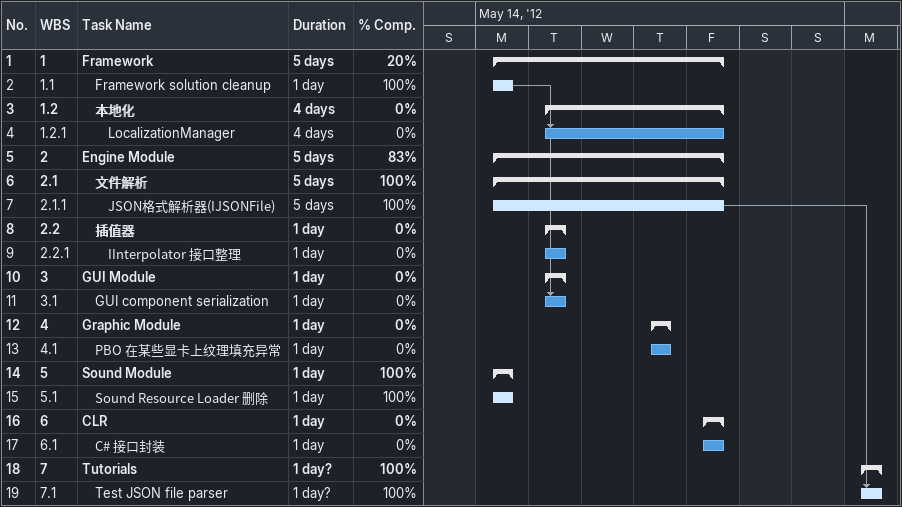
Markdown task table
| ID | WBS | Task | Duration | Start | Finish | Predecessors | % complete |
|---|---|---|---|---|---|---|---|
| 1 | 1 | **Framework** | 5d | 2012-05-14 | 2012-05-18 |  | 20 |
| 2 | 1.1 | Framework solution cleanup | 1d | 2012-05-14 | 2012-05-14 |  | 100 |
| 3 | 1.2 | **本地化** | 4d | 2012-05-15 | 2012-05-18 |  | 0 |
| 4 | 1.2.1 | LocalizationManager | 4d | 2012-05-15 | 2012-05-18 | 2 | 0 |
| 5 | 2 | **Engine Module** | 5d | 2012-05-14 | 2012-05-18 |  | 83 |
| 6 | 2.1 | **文件解析** | 5d | 2012-05-14 | 2012-05-18 |  | 100 |
| 7 | 2.1.1 | JSON格式解析器(IJSONFile) | 5d | 2012-05-14 | 2012-05-18 |  | 100 |
| 8 | 2.2 | **插值器** | 1d | 2012-05-15 | 2012-05-15 |  | 0 |
| 9 | 2.2.1 | IInterpolator 接口整理 | 1d | 2012-05-15 | 2012-05-15 |  | 0 |
| 10 | 3 | **GUI Module** | 1d | 2012-05-15 | 2012-05-15 |  | 0 |
| 11 | 3.1 | GUI component serialization | 1d | 2012-05-15 | 2012-05-15 | 2 | 0 |
| 12 | 4 | **Graphic Module** | 1d | 2012-05-17 | 2012-05-17 |  | 0 |
| 13 | 4.1 | PBO 在某些显卡上纹理填充异常 | 1d | 2012-05-17 | 2012-05-17 |  | 0 |
| 14 | 5 | **Sound Module** | 1d | 2012-05-14 | 2012-05-14 |  | 100 |
| 15 | 5.1 | Sound Resource Loader 删除 | 1d | 2012-05-14 | 2012-05-14 |  | 100 |
| 16 | 6 | **CLR** | 1d | 2012-05-18 | 2012-05-18 |  | 0 |
| 17 | 6.1 | C# 接口封装 | 1d | 2012-05-18 | 2012-05-18 |  | 0 |
| 18 | 7 | **Tutorials** | 1d? | 2012-05-21 | 2012-05-21 |  | 100 |
| 19 | 7.1 | Test JSON file parser | 1d? | 2012-05-21 | 2012-05-21 | 7 | 100 |
